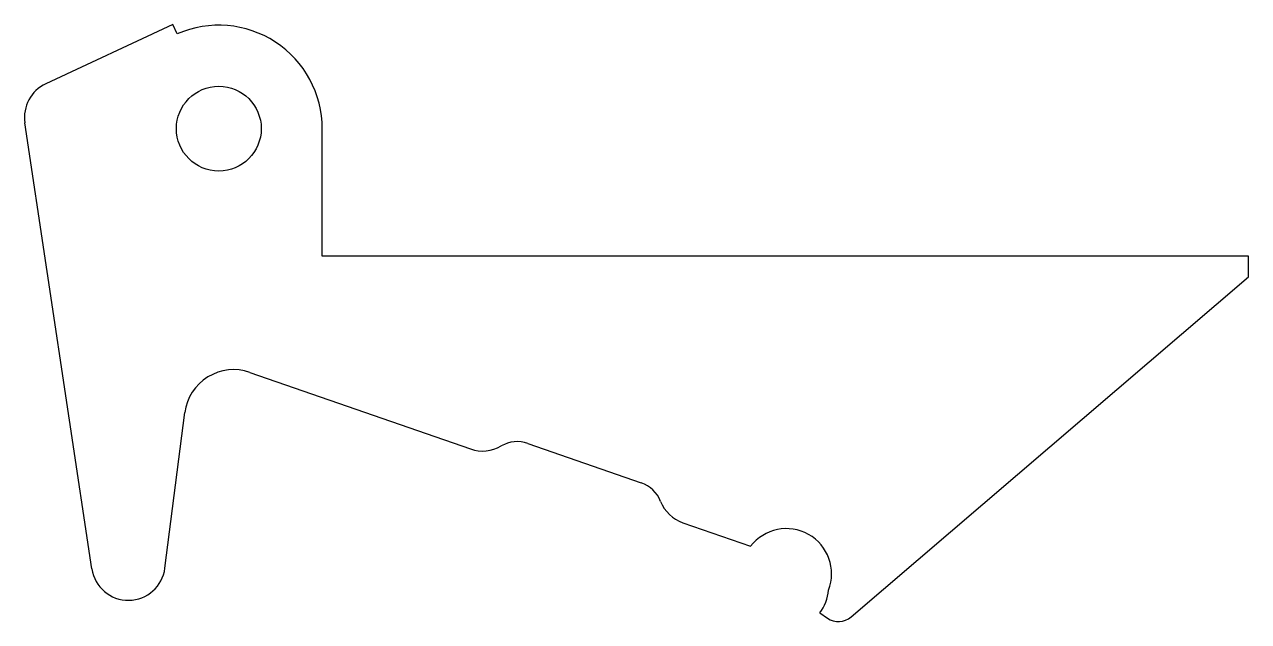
# Model space of a CAD drawing. Header units: millimetres. Extents: x -221 to 134, y -275 to -102.
import ezdxf

# ---------------------------------------------------------------- set-up
doc = ezdxf.new("R2010")
doc.units = ezdxf.units.MM
doc.layers.add('Binder020', color=7, linetype='CONTINUOUS')

msp = doc.modelspace()

# ---------------------------------------------------------------- linework, layer by layer
at = {"layer": 'Binder020'}
for p, q in [((-177.962, -101.696, -62.5), (-214.849, -118.897, -62.5)), ((-176.691, -104.422, -62.5), (-177.962, -101.696, -62.5)), ((-201.469, -259.541, -62.5), (-220.908, -130.184, -62.5)), ((-134.65, -168.85, -62.5), (-134.65, -131.9, -62.5)), ((134.05, -168.85, -62.5), (-134.65, -168.85, -62.5)), ((134.05, -174.872, -62.5), (134.05, -168.85, -62.5)), ((18.7508, -273.447, -62.5), (134.05, -174.872, -62.5)), ((-155.623, -202.556, -62.5), (-91.6364, -224.778, -62.5)), ((-180.275, -259.311, -62.5), (-174.499, -214.246, -62.5)), ((-74.9862, -223.153, -62.5), (-42.1083, -234.571, -62.5)), ((-30.0488, -246.166, -62.5), (-10.3918, -252.993, -62.5)), ((9.65182, -272.324, -62.5), (11.9179, -273.845, -62.5))]:
    msp.add_line(p, q, dxfattribs=at)
msp.add_circle((-164.65, -131.9), 12.3, dxfattribs=at)
for centre, radius, start, end in [((-164.65, -131.9, -62.5), 30, 0, 113.663), ((-210.327, -128.594, -62.5), 10.7, 115, -171.454), ((-160.315, -216.064, -62.5), 14.3, 70.8486, 172.696), ((-78.0372, -231.939, -62.5), 9.3, 70.8486, 120.294), ((-88.1261, -214.67, -62.5), 10.7, -109.151, -59.7058), ((-45.1593, -243.357, -62.5), 9.3, 21.403, 70.8486), ((-26.5385, -236.058, -62.5), 10.7, -158.597, -109.151), ((0, -260.969, -62.5), 13.1, -21.2427, 142.492), ((-190.888, -257.951, -62.5), 10.7, -171.454, -7.30375), ((-0.07162, -264.761, -62.5), 12.3186, -37.8768, -4.44383), ((15.0724, -269.145, -62.5), 5.66049, -123.869, -49.4713)]:
    msp.add_arc(centre, radius, start, end, dxfattribs=at)

doc.saveas('drawing.dxf')
